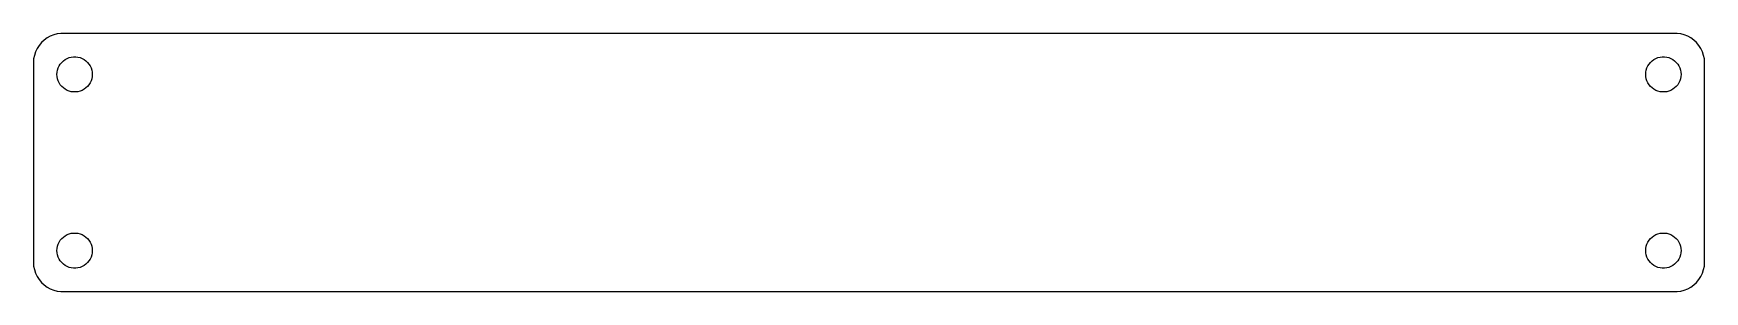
# Model space of a CAD drawing. Header units: metres. Extents: x -142 to 142, y -22 to 22.
import ezdxf

# ---------------------------------------------------------------- set-up
doc = ezdxf.new("R2010")
doc.units = ezdxf.units.M

msp = doc.modelspace()

# ---------------------------------------------------------------- linework, layer by layer
for p, q in [((-141.045, 19.9389), (-141.382, 19.4088)), ((-140.645, 20.4227), (-141.045, 19.9389)), ((-140.187, 20.8526), (-140.645, 20.4227)), ((-139.679, 21.2216), (-140.187, 20.8526)), ((-139.129, 21.5241), (-139.679, 21.2216)), ((-138.545, 21.7553), (-139.129, 21.5241)), ((-137.937, 21.9114), (-138.545, 21.7553)), ((-137.314, 21.9901), (-137.937, 21.9114)), ((137.314, 21.9901), (-137.314, 21.9901)), ((137.937, 21.9114), (137.314, 21.9901)), ((138.545, 21.7553), (137.937, 21.9114)), ((139.129, 21.5241), (138.545, 21.7553)), ((139.679, 21.2216), (139.129, 21.5241)), ((140.187, 20.8526), (139.679, 21.2216)), ((140.645, 20.4227), (140.187, 20.8526)), ((141.045, 19.9389), (140.645, 20.4227)), ((141.382, 19.4088), (141.045, 19.9389)), ((-141.961, 17.6267), (-142, 17)), ((-141.843, 18.2434), (-141.961, 17.6267)), ((-141.649, 18.8406), (-141.843, 18.2434)), ((-141.382, 19.4088), (-141.649, 18.8406)), ((-137.427, 16.7634), (-137.187, 17.0536)), ((-137.187, 17.0536), (-136.912, 17.3115)), ((-136.912, 17.3115), (-136.607, 17.533)), ((-136.607, 17.533), (-136.277, 17.7145)), ((-136.277, 17.7145), (-135.927, 17.8532)), ((-135.927, 17.8532), (-135.562, 17.9469)), ((-135.562, 17.9469), (-135.188, 17.9941)), ((-135.188, 17.9941), (-134.812, 17.9941)), ((-134.812, 17.9941), (-134.438, 17.9469)), ((-134.438, 17.9469), (-134.073, 17.8532)), ((-134.073, 17.8532), (-133.723, 17.7145)), ((-133.723, 17.7145), (-133.393, 17.533)), ((-133.393, 17.533), (-133.088, 17.3115)), ((-133.088, 17.3115), (-132.813, 17.0536)), ((-132.813, 17.0536), (-132.573, 16.7634)), ((132.573, 16.7634), (132.813, 17.0536)), ((132.813, 17.0536), (133.088, 17.3115)), ((133.088, 17.3115), (133.393, 17.533)), ((133.393, 17.533), (133.723, 17.7145)), ((133.723, 17.7145), (134.073, 17.8532)), ((134.073, 17.8532), (134.438, 17.9469)), ((134.438, 17.9469), (134.812, 17.9941)), ((134.812, 17.9941), (135.188, 17.9941)), ((135.188, 17.9941), (135.562, 17.9469)), ((135.562, 17.9469), (135.927, 17.8532)), ((135.927, 17.8532), (136.277, 17.7145)), ((136.277, 17.7145), (136.607, 17.533)), ((136.607, 17.533), (136.912, 17.3115)), ((136.912, 17.3115), (137.187, 17.0536)), ((137.187, 17.0536), (137.427, 16.7634)), ((141.649, 18.8406), (141.382, 19.4088)), ((141.843, 18.2434), (141.649, 18.8406)), ((141.961, 17.6267), (141.843, 18.2434)), ((142, 17), (141.961, 17.6267)), ((-142, 17), (-142, -17)), ((-138, 15), (-137.976, 15.376)), ((-137.976, 14.624), (-138, 15)), ((-137.976, 15.376), (-137.906, 15.7461)), ((-137.906, 14.2539), (-137.976, 14.624)), ((-137.906, 15.7461), (-137.789, 16.1044)), ((-137.789, 13.8956), (-137.906, 14.2539)), ((-137.789, 16.1044), (-137.629, 16.4453)), ((-137.629, 16.4453), (-137.427, 16.7634)), ((-132.573, 16.7634), (-132.371, 16.4453)), ((-132.371, 16.4453), (-132.211, 16.1044)), ((-132.211, 16.1044), (-132.094, 15.7461)), ((-132.094, 14.2539), (-132.211, 13.8956)), ((-132.094, 15.7461), (-132.024, 15.376)), ((-132.024, 14.624), (-132.094, 14.2539)), ((-132.024, 15.376), (-132, 15)), ((-132, 15), (-132.024, 14.624)), ((132, 15), (132.024, 15.376)), ((132.024, 14.624), (132, 15)), ((132.024, 15.376), (132.094, 15.7461)), ((132.094, 14.2539), (132.024, 14.624)), ((132.094, 15.7461), (132.211, 16.1044)), ((132.211, 13.8956), (132.094, 14.2539)), ((132.211, 16.1044), (132.371, 16.4453)), ((132.371, 16.4453), (132.573, 16.7634)), ((137.427, 16.7634), (137.629, 16.4453)), ((137.629, 16.4453), (137.789, 16.1044)), ((137.789, 16.1044), (137.906, 15.7461)), ((137.906, 14.2539), (137.789, 13.8956)), ((137.906, 15.7461), (137.976, 15.376)), ((137.976, 14.624), (137.906, 14.2539)), ((137.976, 15.376), (138, 15)), ((138, 15), (137.976, 14.624)), ((142, -17), (142, 17)), ((-137.629, 13.5547), (-137.789, 13.8956)), ((-137.427, 13.2366), (-137.629, 13.5547)), ((-137.187, 12.9464), (-137.427, 13.2366)), ((-136.912, 12.6884), (-137.187, 12.9464)), ((-136.607, 12.467), (-136.912, 12.6884)), ((-136.277, 12.2855), (-136.607, 12.467)), ((-135.927, 12.1468), (-136.277, 12.2855)), ((-135.562, 12.0531), (-135.927, 12.1468)), ((-135.188, 12.0059), (-135.562, 12.0531)), ((-134.812, 12.0059), (-135.188, 12.0059)), ((-134.438, 12.0531), (-134.812, 12.0059)), ((-134.073, 12.1468), (-134.438, 12.0531)), ((-133.723, 12.2855), (-134.073, 12.1468)), ((-133.393, 12.467), (-133.723, 12.2855)), ((-133.088, 12.6884), (-133.393, 12.467)), ((-132.813, 12.9464), (-133.088, 12.6884)), ((-132.573, 13.2366), (-132.813, 12.9464)), ((-132.371, 13.5547), (-132.573, 13.2366)), ((-132.211, 13.8956), (-132.371, 13.5547)), ((132.371, 13.5547), (132.211, 13.8956)), ((132.573, 13.2366), (132.371, 13.5547)), ((132.813, 12.9464), (132.573, 13.2366)), ((133.088, 12.6884), (132.813, 12.9464)), ((133.393, 12.467), (133.088, 12.6884)), ((133.723, 12.2855), (133.393, 12.467)), ((134.073, 12.1468), (133.723, 12.2855)), ((134.438, 12.0531), (134.073, 12.1468)), ((134.812, 12.0059), (134.438, 12.0531)), ((135.188, 12.0059), (134.812, 12.0059)), ((135.562, 12.0531), (135.188, 12.0059)), ((135.927, 12.1468), (135.562, 12.0531)), ((136.277, 12.2855), (135.927, 12.1468)), ((136.607, 12.467), (136.277, 12.2855)), ((136.912, 12.6884), (136.607, 12.467)), ((137.187, 12.9464), (136.912, 12.6884)), ((137.427, 13.2366), (137.187, 12.9464)), ((137.629, 13.5547), (137.427, 13.2366)), ((137.789, 13.8956), (137.629, 13.5547)), ((-137.906, -14.2539), (-137.789, -13.8956)), ((-137.789, -13.8956), (-137.629, -13.5547)), ((-137.629, -13.5547), (-137.427, -13.2366)), ((-137.427, -13.2366), (-137.187, -12.9464)), ((-137.187, -12.9464), (-136.912, -12.6884)), ((-136.912, -12.6884), (-136.607, -12.467)), ((-136.607, -12.467), (-136.277, -12.2855)), ((-136.277, -12.2855), (-135.927, -12.1468)), ((-135.927, -12.1468), (-135.562, -12.0531)), ((-135.562, -12.0531), (-135.188, -12.0059)), ((-135.188, -12.0059), (-134.812, -12.0059)), ((-134.812, -12.0059), (-134.438, -12.0531)), ((-134.438, -12.0531), (-134.073, -12.1468)), ((-134.073, -12.1468), (-133.723, -12.2855)), ((-133.723, -12.2855), (-133.393, -12.467)), ((-133.393, -12.467), (-133.088, -12.6884)), ((-133.088, -12.6884), (-132.813, -12.9464)), ((-132.813, -12.9464), (-132.573, -13.2366)), ((-132.573, -13.2366), (-132.371, -13.5547)), ((-132.371, -13.5547), (-132.211, -13.8956)), ((-132.211, -13.8956), (-132.094, -14.2539)), ((132.094, -14.2539), (132.211, -13.8956)), ((132.211, -13.8956), (132.371, -13.5547)), ((132.371, -13.5547), (132.573, -13.2366)), ((132.573, -13.2366), (132.813, -12.9464)), ((132.813, -12.9464), (133.088, -12.6884)), ((133.088, -12.6884), (133.393, -12.467)), ((133.393, -12.467), (133.723, -12.2855)), ((133.723, -12.2855), (134.073, -12.1468)), ((134.073, -12.1468), (134.438, -12.0531)), ((134.438, -12.0531), (134.812, -12.0059)), ((134.812, -12.0059), (135.188, -12.0059)), ((135.188, -12.0059), (135.562, -12.0531)), ((135.562, -12.0531), (135.927, -12.1468)), ((135.927, -12.1468), (136.277, -12.2855)), ((136.277, -12.2855), (136.607, -12.467)), ((136.607, -12.467), (136.912, -12.6884)), ((136.912, -12.6884), (137.187, -12.9464)), ((137.187, -12.9464), (137.427, -13.2366)), ((137.427, -13.2366), (137.629, -13.5547)), ((137.629, -13.5547), (137.789, -13.8956)), ((137.789, -13.8956), (137.906, -14.2539)), ((-142, -17), (-141.961, -17.6267)), ((-138, -15), (-137.976, -14.624)), ((-137.976, -15.376), (-138, -15)), ((-137.976, -14.624), (-137.906, -14.2539)), ((-137.906, -15.7461), (-137.976, -15.376)), ((-137.789, -16.1044), (-137.906, -15.7461)), ((-137.629, -16.4453), (-137.789, -16.1044)), ((-137.427, -16.7634), (-137.629, -16.4453)), ((-137.187, -17.0536), (-137.427, -16.7634)), ((-132.573, -16.7634), (-132.813, -17.0536)), ((-132.371, -16.4453), (-132.573, -16.7634)), ((-132.211, -16.1044), (-132.371, -16.4453)), ((-132.094, -15.7461), (-132.211, -16.1044)), ((-132.094, -14.2539), (-132.024, -14.624)), ((-132.024, -15.376), (-132.094, -15.7461)), ((-132.024, -14.624), (-132, -15)), ((-132, -15), (-132.024, -15.376)), ((132, -15), (132.024, -14.624)), ((132.024, -15.376), (132, -15)), ((132.024, -14.624), (132.094, -14.2539)), ((132.094, -15.7461), (132.024, -15.376)), ((132.211, -16.1044), (132.094, -15.7461)), ((132.371, -16.4453), (132.211, -16.1044)), ((132.573, -16.7634), (132.371, -16.4453)), ((132.813, -17.0536), (132.573, -16.7634)), ((137.427, -16.7634), (137.187, -17.0536)), ((137.629, -16.4453), (137.427, -16.7634)), ((137.789, -16.1044), (137.629, -16.4453)), ((137.906, -15.7461), (137.789, -16.1044)), ((137.906, -14.2539), (137.976, -14.624)), ((137.976, -15.376), (137.906, -15.7461)), ((137.976, -14.624), (138, -15)), ((138, -15), (137.976, -15.376)), ((141.961, -17.6267), (142, -17)), ((-141.961, -17.6267), (-141.843, -18.2434)), ((-141.843, -18.2434), (-141.649, -18.8406)), ((-141.649, -18.8406), (-141.382, -19.4088)), ((-141.382, -19.4088), (-141.045, -19.9389)), ((-136.912, -17.3115), (-137.187, -17.0536)), ((-136.607, -17.533), (-136.912, -17.3115)), ((-136.277, -17.7145), (-136.607, -17.533)), ((-135.927, -17.8532), (-136.277, -17.7145)), ((-135.562, -17.9469), (-135.927, -17.8532)), ((-135.188, -17.9941), (-135.562, -17.9469)), ((-134.812, -17.9941), (-135.188, -17.9941)), ((-134.438, -17.9469), (-134.812, -17.9941)), ((-134.073, -17.8532), (-134.438, -17.9469)), ((-133.723, -17.7145), (-134.073, -17.8532)), ((-133.393, -17.533), (-133.723, -17.7145)), ((-133.088, -17.3115), (-133.393, -17.533)), ((-132.813, -17.0536), (-133.088, -17.3115)), ((133.088, -17.3115), (132.813, -17.0536)), ((133.393, -17.533), (133.088, -17.3115)), ((133.723, -17.7145), (133.393, -17.533)), ((134.073, -17.8532), (133.723, -17.7145)), ((134.438, -17.9469), (134.073, -17.8532)), ((134.812, -17.9941), (134.438, -17.9469)), ((135.188, -17.9941), (134.812, -17.9941)), ((135.562, -17.9469), (135.188, -17.9941)), ((135.927, -17.8532), (135.562, -17.9469)), ((136.277, -17.7145), (135.927, -17.8532)), ((136.607, -17.533), (136.277, -17.7145)), ((136.912, -17.3115), (136.607, -17.533)), ((137.187, -17.0536), (136.912, -17.3115)), ((141.045, -19.9389), (141.382, -19.4088)), ((141.382, -19.4088), (141.649, -18.8406)), ((141.649, -18.8406), (141.843, -18.2434)), ((141.843, -18.2434), (141.961, -17.6267)), ((-141.045, -19.9389), (-140.645, -20.4227)), ((-140.645, -20.4227), (-140.187, -20.8526)), ((-140.187, -20.8526), (-139.679, -21.2216)), ((-139.679, -21.2216), (-139.129, -21.5241)), ((-139.129, -21.5241), (-138.545, -21.7553)), ((-138.545, -21.7553), (-137.937, -21.9114)), ((-137.937, -21.9114), (-137.314, -21.9901)), ((-137.314, -21.9901), (137.314, -21.9901)), ((137.314, -21.9901), (137.937, -21.9114)), ((137.937, -21.9114), (138.545, -21.7553)), ((138.545, -21.7553), (139.129, -21.5241)), ((139.129, -21.5241), (139.679, -21.2216)), ((139.679, -21.2216), (140.187, -20.8526)), ((140.187, -20.8526), (140.645, -20.4227)), ((140.645, -20.4227), (141.045, -19.9389))]:
    msp.add_line(p, q)

doc.saveas('drawing.dxf')
